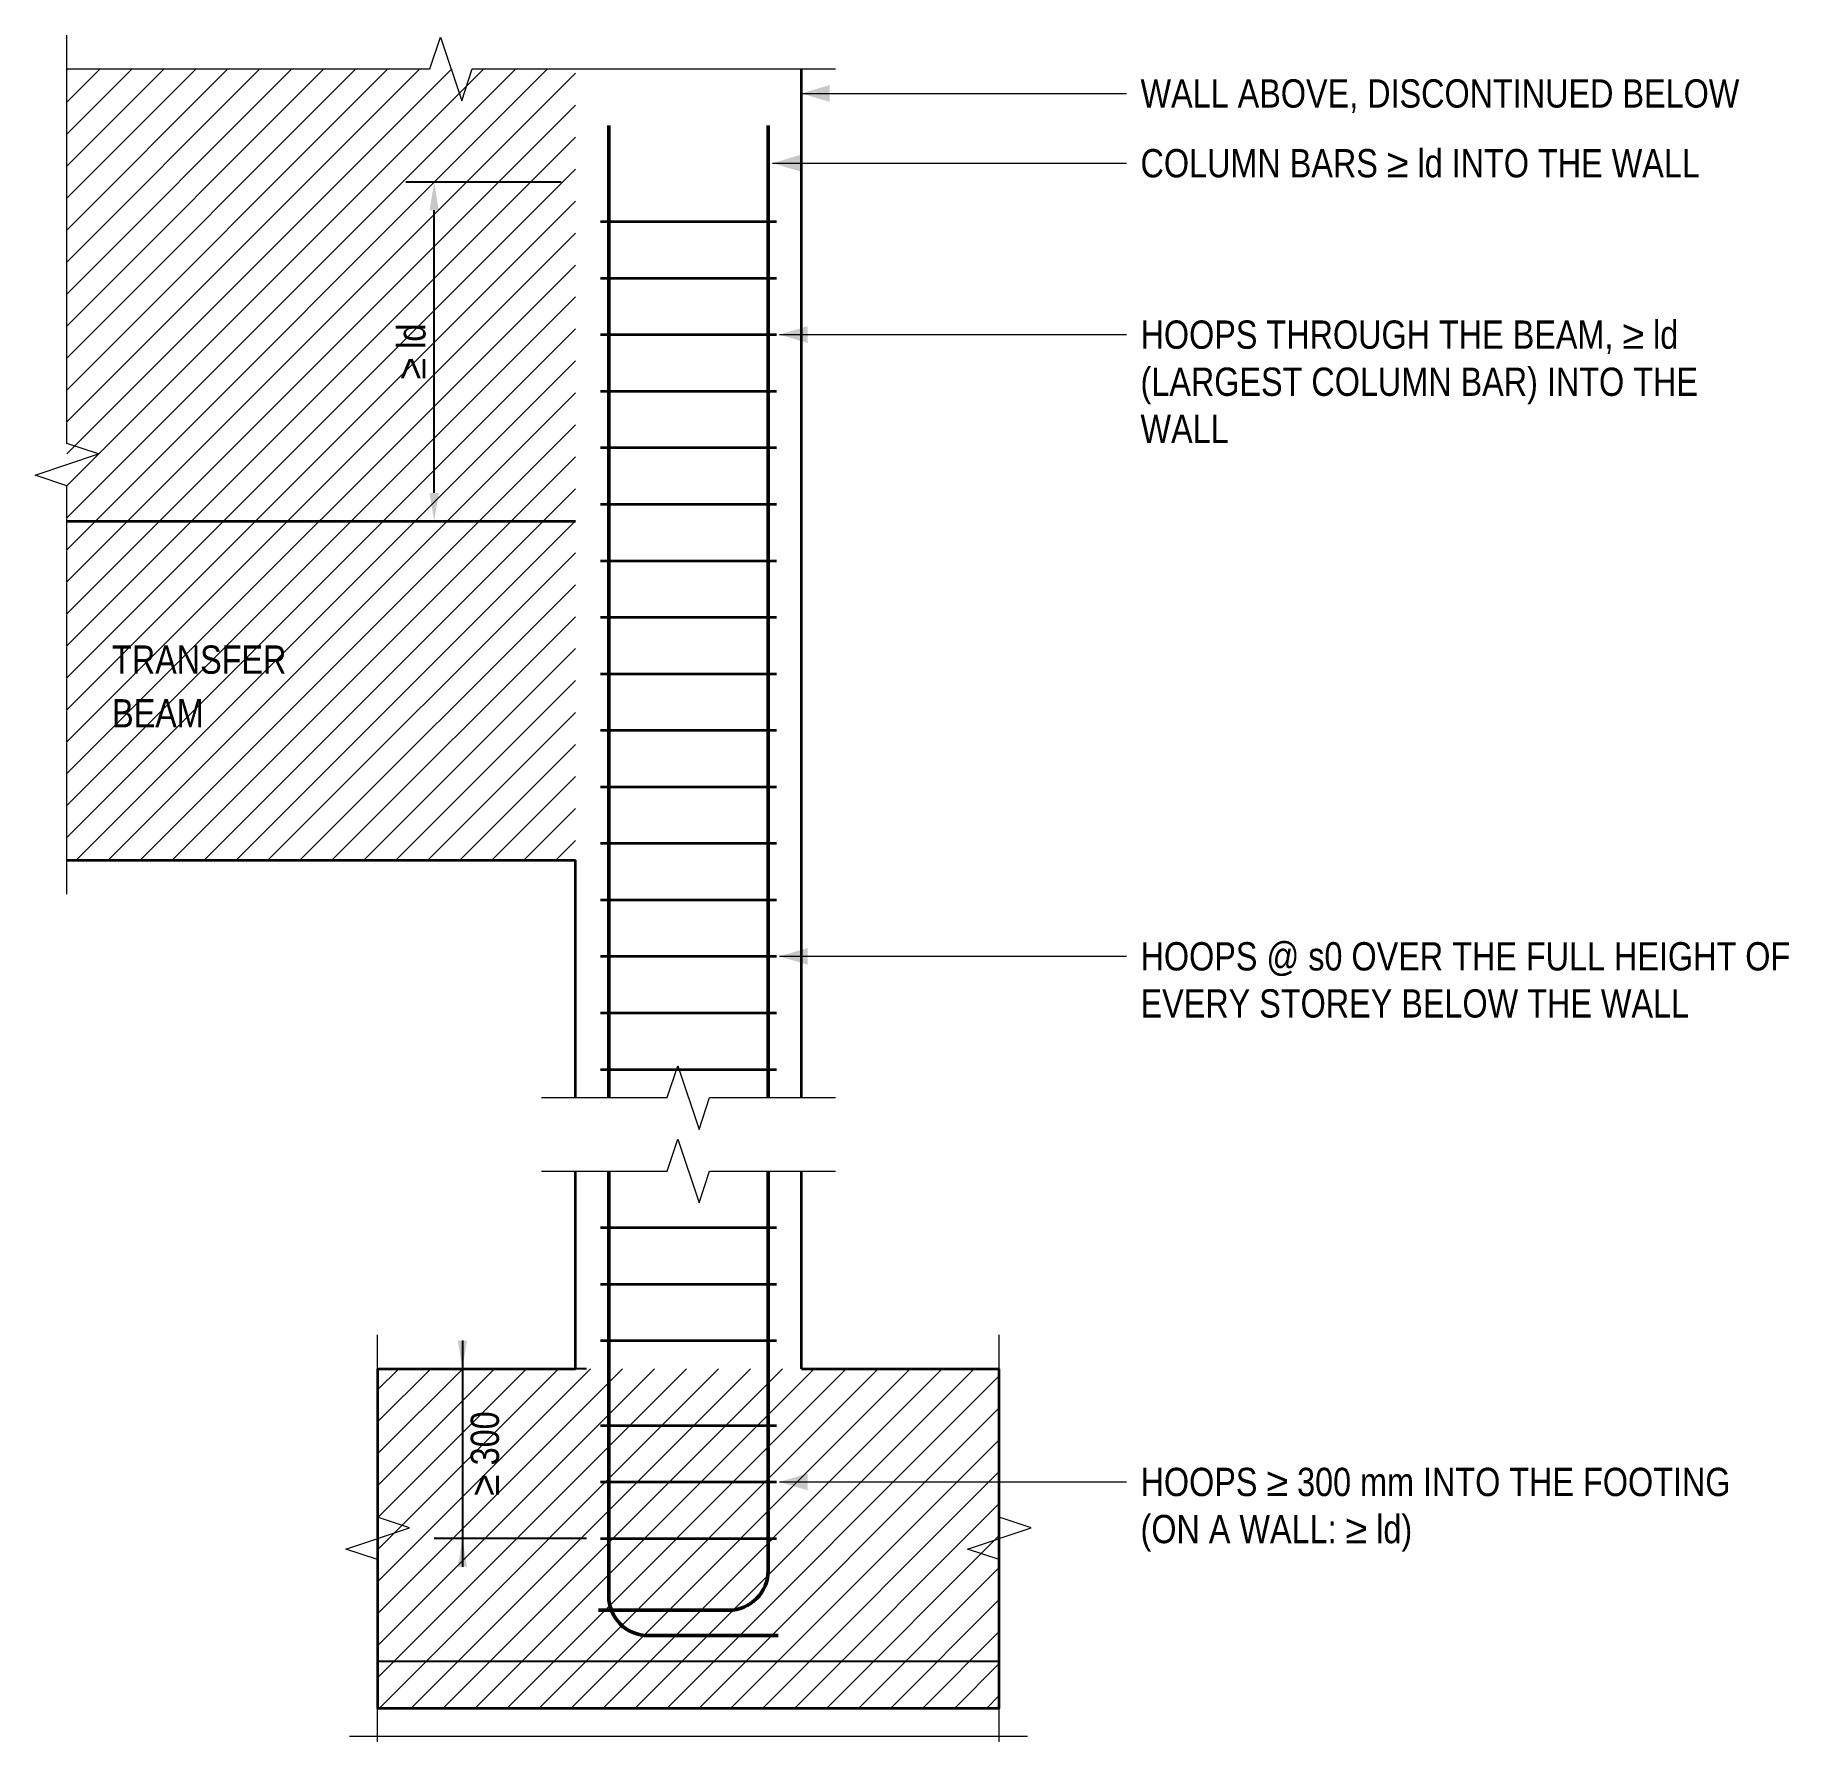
# Model space of a CAD drawing. Header units: millimetres. Extents: x 17044 to 20147, y -30660 to -27640.
import ezdxf
from ezdxf.enums import TextEntityAlignment as Align

# ---------------------------------------------------------------- set-up
doc = ezdxf.new("R2010")
doc.units = ezdxf.units.MM
doc.header["$LTSCALE"] = 3.75
for name, color, linetype, lineweight in [('S-ANNO', 3, 'Continuous', 18), ('S-BREAK', 8, 'Continuous', 18), ('S-CONC', 4, 'Continuous', 35), ('S-DIMS', 2, 'Continuous', 18), ('S-HATCH', 9, 'Continuous', 13), ('S-LEAN', 7, 'Continuous', 18), ('S-REBR', 1, 'Continuous', 50), ('S-REBR-NF', 252, 'Continuous', 25), ('S-REBR-SEC', 30, 'Continuous', 35), ('S-TEXT', 7, 'Continuous', 18)]:
    doc.layers.add(name, color=color, linetype=linetype, lineweight=lineweight)
doc.styles.add('AN', font='ARIALN_0.TTF')
doc.dimstyles.new('EIT-25', dxfattribs={"dimscale": 25, "dimtxt": 2, "dimasz": 2, "dimexe": 2, "dimexo": 1, "dimgap": 0.6, "dimtad": 1, "dimdec": 0, "dimtxsty": 'AN', "dimcen": 2.5, "dimclrd": 2, "dimclre": 8, "dimclrt": 7, "dimazin": 3, "dimtfac": 1, "dimtmove": 1, "dimatfit": 3, "dimlwd": -1, "dimlwe": -1, "dimarcsym": 0})

msp = doc.modelspace()

# ---------------------------------------------------------------- hatches: boundary and pattern name
at = {"layer": 'S-HATCH'}
h = msp.add_hatch(dxfattribs=at)
h.set_pattern_fill('ANSI31', color=256, scale=12.59843)
h.paths.add_polyline_path([(17100, -29100), (18000, -29100), (18000, -27700), (17100, -27700)])
h = msp.add_hatch(dxfattribs=at)
h.set_pattern_fill('ANSI31', color=256, scale=12.59843)
h.paths.add_polyline_path([(17650, -30600), (18750, -30600), (18750, -30000), (17650, -30000)])

# ---------------------------------------------------------------- linework, layer by layer
at = {"layer": 'S-ANNO', "flags": 128}
for points in [[(18400, -27743.3), (18900, -27743.3), (18975, -27743.3)], [(18348.8, -27866.7), (18900, -27866.7), (18975, -27866.7)], [(18361.2, -28170), (18900, -28170), (18975, -28170)], [(18361.2, -29270), (18900, -29270), (18975, -29270)], [(18361.2, -30200), (18900, -30200), (18975, -30200)]]:
    msp.add_lwpolyline(points, dxfattribs=at)
at = {"layer": 'S-ANNO'}
for points in [[(18400, -27743.3), (18450, -27758.3), (18450, -27728.3)], [(18348.8, -27866.7), (18398.8, -27881.7), (18398.8, -27851.7)], [(18361.2, -28170), (18411.2, -28185), (18411.2, -28155)], [(18361.2, -29270), (18411.2, -29285), (18411.2, -29255)], [(18361.2, -30200), (18411.2, -30215), (18411.2, -30185)]]:
    msp.add_solid(points, dxfattribs=at)
at = {"layer": 'S-BREAK', "flags": 128}
for points in [[(17100, -29160), (17100, -28437.5), (17043.8, -28418.8), (17156.2, -28381.2), (17100, -28362.5), (17100, -27640)], [(17100, -27700), (17742.5, -27700), (17761.2, -27643.8), (17798.8, -27756.2), (17817.5, -27700), (18460, -27700)], [(17940, -29520), (18162.5, -29520), (18181.2, -29463.8), (18218.8, -29576.2), (18237.5, -29520), (18460, -29520)], [(17940, -29650), (18162.5, -29650), (18181.2, -29593.8), (18218.8, -29706.2), (18237.5, -29650), (18460, -29650)], [(17650, -30660), (17650, -30337.5), (17593.8, -30318.8), (17706.2, -30281.2), (17650, -30262.5), (17650, -29940)], [(18750, -30660), (18750, -30337.5), (18693.8, -30318.8), (18806.2, -30281.2), (18750, -30262.5), (18750, -29940)]]:
    msp.add_lwpolyline(points, dxfattribs=at)
at = {"layer": 'S-CONC'}
for p, q in [((18400, -29520), (18400, -27700)), ((17100, -28500), (18000, -28500)), ((17100, -29100), (18000, -29100)), ((18000, -29520), (18000, -29100)), ((18000, -30000), (18000, -29650)), ((18400, -30000), (18400, -29650)), ((17650, -30000), (18000, -30000)), ((18400, -30000), (18750, -30000))]:
    msp.add_line(p, q, dxfattribs=at)
at = {"layer": 'S-CONC', "flags": 128}
msp.add_lwpolyline([(17650, -30000), (17650, -30600), (18750, -30600), (18750, -30000)], dxfattribs=at)
at = {"layer": 'S-LEAN', "flags": 128}
msp.add_lwpolyline([(17600, -30650), (18800, -30650)], dxfattribs=at)
at = {"layer": 'S-REBR', "flags": 128}
for points in [[(18059, -29520), (18059, -27800)], [(18341, -29520), (18341, -27800)]]:
    msp.add_lwpolyline(points, dxfattribs=at)
for points in [[(18341, -29650), (18341, -30357, -0.414214), (18271, -30427), (18041, -30427)], [(18059, -29650), (18059, -30402, 0.414214), (18129, -30472), (18359, -30472)]]:
    msp.add_lwpolyline(points, format="xyb", dxfattribs=at)
at = {"layer": 'S-REBR-NF', "flags": 128}
msp.add_lwpolyline([(17650, -30517), (18750, -30517)], dxfattribs=at)
at = {"layer": 'S-REBR-SEC'}
for p, q in [((18044.5, -27970), (18355.5, -27970)), ((18044.5, -28070), (18355.5, -28070)), ((18044.5, -28170), (18355.5, -28170)), ((18044.5, -28270), (18355.5, -28270)), ((18044.5, -28370), (18355.5, -28370)), ((18044.5, -28470), (18355.5, -28470)), ((18044.5, -28570), (18355.5, -28570)), ((18044.5, -28670), (18355.5, -28670)), ((18044.5, -28770), (18355.5, -28770)), ((18044.5, -28870), (18355.5, -28870)), ((18044.5, -28970), (18355.5, -28970)), ((18044.5, -29070), (18355.5, -29070)), ((18044.5, -29170), (18355.5, -29170)), ((18044.5, -29270), (18355.5, -29270)), ((18044.5, -29370), (18355.5, -29370)), ((18044.5, -29470), (18355.5, -29470)), ((18044.5, -29750), (18355.5, -29750)), ((18044.5, -29850), (18355.5, -29850)), ((18044.5, -29950), (18355.5, -29950)), ((18044.5, -30100), (18355.5, -30100)), ((18044.5, -30200), (18355.5, -30200)), ((18044.5, -30300), (18355.5, -30300))]:
    msp.add_line(p, q, dxfattribs=at)

# ---------------------------------------------------------------- texts
at = {"layer": 'S-TEXT', "style": 'AN'}
msp.add_text('TRANSFER', height=50, dxfattribs=at).set_placement((17180, -28785), align=Align.BOTTOM_LEFT)
msp.add_text('BEAM', height=50, dxfattribs=at).set_placement((17180, -28815), align=Align.TOP_LEFT)
at = {"layer": 'S-TEXT', "char_height": 50, "attachment_point": 1, "style": 'AN'}
for s, insert, width in [('WALL ABOVE, DISCONTINUED BELOW', (19000, -27718.3), 1114.68), ('COLUMN BARS ≥ ld INTO THE WALL', (19000, -27841.7), 1042.001), ('HOOPS THROUGH THE BEAM, ≥ ld\\P(LARGEST COLUMN BAR) INTO THE\\PWALL', (19000, -28145), 1038.418), ('HOOPS @ s0 OVER THE FULL HEIGHT OF\\PEVERY STOREY BELOW THE WALL', (19000, -29245), 1208.323), ('HOOPS ≥ 300 mm INTO THE FOOTING\\P(ON A WALL: ≥ ld)', (19000, -30175), 1098.399)]:
    msp.add_mtext(s, dxfattribs=dict(at, insert=insert, width=width))

# ---------------------------------------------------------------- dimensions: what is measured, and where the dimension line sits
at = {"layer": 'S-DIMS'}
for base, p1, p2, text in [((17750, -28500), (18000, -28500), (18000, -27900), '≥ ld'), ((17800, -30000), (18044.5, -30000), (18044.5, -30300), '≥ 300')]:
    msp.add_linear_dim(base=base, p1=p1, p2=p2, angle=90, text=text, dimstyle='EIT-25', dxfattribs=at).render()

doc.saveas('drawing.dxf')
